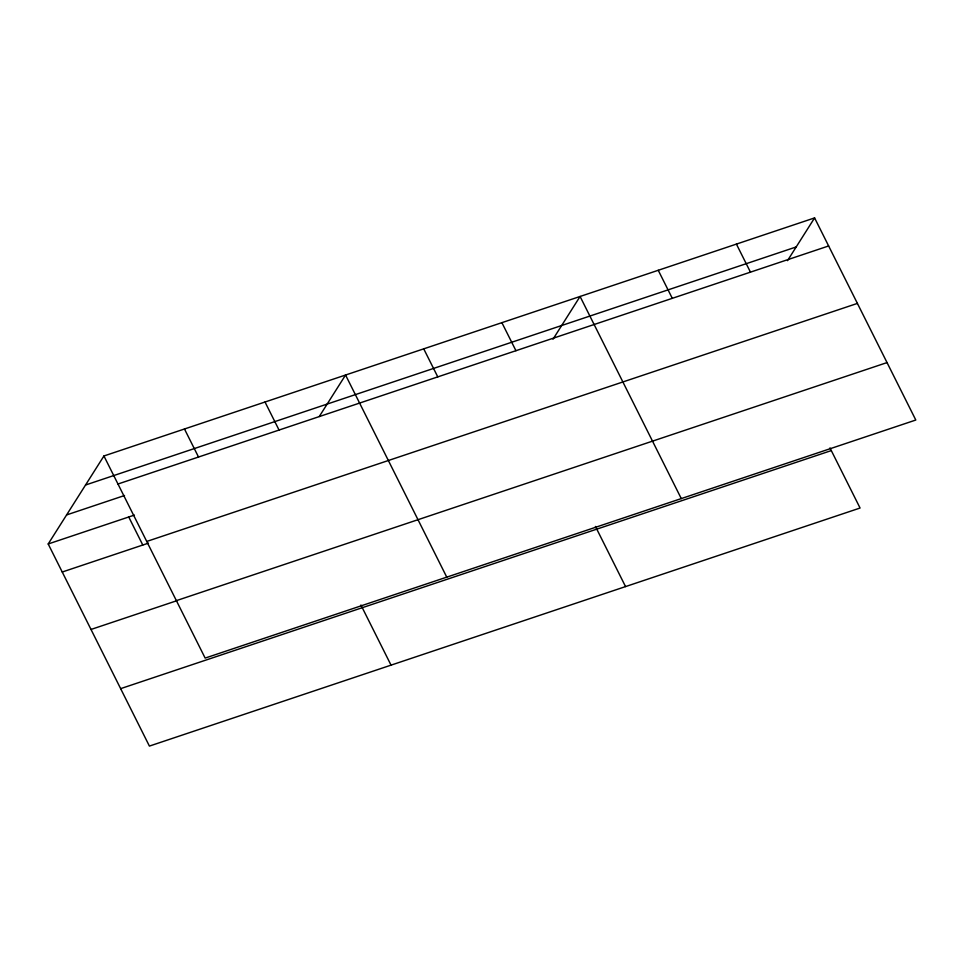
<?xml version="1.0" encoding="UTF-8"?>
<svg xmlns="http://www.w3.org/2000/svg" width="964" height="964" viewBox="0 0 964 964"><rect width="100%" height="100%" fill="white"/><g stroke="black" fill="none" stroke-linecap="round" stroke-linejoin="round"><path stroke-width="1.45" d="M829.956 447.899L860.069 508.028L149.408 746.088L48.2 543.973L103.931 455.972L814.592 217.912L915.8 420.027L205.151 658.087L103.931 455.972M319.265 416.532L345.558 375.032L446.766 577.147M552.999 339.22L580.075 296.466L681.283 498.593M787.504 260.666L814.592 217.912M85.543 485.013L796.192 246.953M117.982 484.012L828.63 245.965M66.588 514.933L124.525 495.52M48.2 543.973L134.394 515.089M146.745 541.455L857.394 303.407M62.25 572.014L148.444 543.142M176.376 600.644L887.037 362.584M91.014 629.456L177.207 600.584M120.645 688.645L831.305 450.586M736.412 244.097L750.462 272.149M658.243 270.282L672.294 298.334M501.895 322.663L515.945 350.703M595.439 526.452L625.552 586.594M423.726 348.848L437.777 376.888M265.016 402.012L279.054 430.052M360.922 605.018L391.035 665.148M184.473 428.992L198.524 457.032M128.742 516.993L142.793 545.034"/></g></svg>
